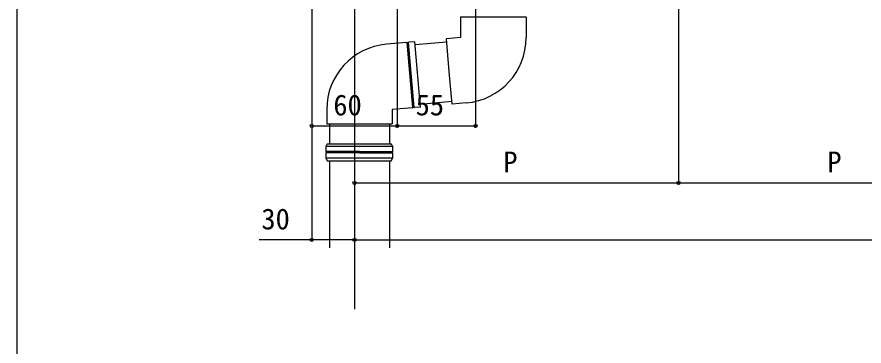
# Model space of a CAD drawing. Units: millimetres, scale not verified. Extents: x -875 to 875, y -1304 to 1296.
# Drawn here: x -875 to -280, y -86 to 145 of the extents above; entities that cross this region are included whole.
import ezdxf
from ezdxf.enums import TextEntityAlignment as Align

# ---------------------------------------------------------------- set-up
doc = ezdxf.new("R2010")
doc.units = ezdxf.units.MM
doc.header["$LTSCALE"] = 8
for name, color, linetype in [('0-4_YKK_12', 2, 'Continuous'), ('0-5_YKK_13', 4, 'Continuous'), ('0-6_YKK_D', 6, 'Continuous'), ('0-7_YKK_ZWAK', 7, 'Continuous')]:
    doc.layers.add(name, color=color, linetype=linetype)
doc.styles.add('ＭＳ ゴシック', font='')
doc.styles.get('ＭＳ ゴシック').set_extended_font_data('MS Gothic')

msp = doc.modelspace()

# ---------------------------------------------------------------- linework, layer by layer
at = {"layer": '0-4_YKK_12'}
msp.add_line((-638, 965.8), (-638, -60.2), dxfattribs=at)
at = {"layer": '0-5_YKK_13'}
for p, q in [((-563.5, 144.629), (-563.5, 130.3)), ((-563.404, 144.8), (-517.596, 144.8)), ((-517.5, 144.629), (-517.5, 130.3)), ((-601.235, 126.909), (-615.509, 125.66)), ((-597.064, 81.195), (-601.056, 126.828)), ((-596.067, 81.282), (-600.06, 126.916)), ((-595.585, 127.403), (-599.898, 127.026)), ((-591.576, 81.578), (-595.585, 127.403)), ((-595.419, 125.5), (-573.288, 127.436)), ((-563.5, 130.3), (-573.462, 129.428)), ((-591.758, 83.66), (-569.627, 85.596)), ((-559.491, 84.475), (-569.453, 83.603)), ((-657.5, 79.835), (-657.5, 69.835)), ((-597.225, 81.084), (-611.5, 79.835)), ((-611.5, 79.835), (-611.5, 69.835)), ((-591.576, 81.578), (-595.889, 81.201)), ((-655.5, 69.835), (-655.5, 55.835)), ((-613.5, 69.835), (-613.5, 55.835)), ((-657.151, 55.835), (-658.151, 53.835)), ((-658.151, 53.835), (-658.151, 50.335)), ((-634.5, 53.835), (-658.151, 53.835)), ((-657.151, 55.835), (-612.153, 55.835)), ((-611.151, 53.835), (-634.5, 53.835)), ((-611.153, 53.835), (-612.153, 55.835)), ((-611.153, 50.312), (-611.153, 53.835)), ((-634.5, 50.335), (-658.151, 50.335)), ((-634.5, 49.335), (-658.151, 49.335)), ((-634.5, 50.335), (-611.153, 50.335)), ((-634.5, 49.335), (-611.153, 49.335)), ((-611.153, 45.835), (-611.153, 49.359)), ((-658.151, 45.835), (-634.5, 45.835)), ((-657.151, 43.835), (-612.153, 43.835)), ((-655.5, 43.835), (-655.5, -17.314)), ((-634.5, 45.835), (-611.151, 45.835)), ((-613.5, 43.835), (-613.5, -17.314)), ((-612.153, 43.835), (-611.153, 45.835))]:
    msp.add_line(p, q, dxfattribs=at)
for points in [[(-569.453, 83.603), (-571.457, 106.516), (-573.462, 129.428)], [(-657.5, 69.835), (-634.5, 69.835), (-611.5, 69.835)], [(-658.151, 49.335), (-658.151, 45.835), (-657.151, 43.835)]]:
    msp.add_lwpolyline(points, dxfattribs=at)
for centre, radius, start, end in [((-563.3, 144.629), 0.2, 106.60155, 180), ((-517.7, 144.629), 0.2, 0, 73.39845), ((-611.5, 79.835), 46, 95, 180), ((-601.217, 126.71), 0.2, 21.60155, 95), ((-600.566, 126.968), 0.5, 201.60155, 348.39845), ((-599.881, 126.827), 0.2, 95, 168.39845), ((-563.5, 130.3), 46, 275, 0), ((-597.243, 81.283), 0.2, 275, 348.39845), ((-596.557, 81.143), 0.5, 21.60155, 168.39845), ((-595.906, 81.4), 0.2, 201.60155, 275), ((-658.153, 49.835), 0.5, 270.04073, 89.95927), ((-611.153, 49.835), 0.5, 90, 270)]:
    msp.add_arc(centre, radius, start, end, dxfattribs=at)
at = {"layer": '0-6_YKK_D'}
for p, q in [((-553, 287.1), (-553, 67.3)), ((-668, 202.1), (-668, -12.7)), ((-608, 202.1), (-608, 67.3)), ((-410.5, 178.8), (-410.5, 27.3)), ((-410.5, 178.8), (-410.5, 27.3)), ((-668, 152.1), (-668, 67.3)), ((-608, 152.1), (-608, 67.3)), ((-638, 112.05), (-638, 27.3)), ((-638, 112.05), (-638, -12.7)), ((-638, 112.05), (-638, -12.7)), ((-668, 68.3), (-608, 68.3)), ((-608, 68.3), (-553, 68.3)), ((-638, 28.3), (-410.5, 28.3)), ((-410.5, 28.3), (-183, 28.3)), ((-638, -11.7), (727, -11.7))]:
    msp.add_line(p, q, dxfattribs=at)
msp.add_lwpolyline([(-638, -11.7), (-668, -11.7), (-704.891, -11.7)], dxfattribs=at)
for centre in [(-668, 68.3), (-608, 68.3), (-608, 68.3), (-553, 68.3), (-638, 28.3), (-410.5, 28.3), (-410.5, 28.3), (-668, -11.7), (-638, -11.7), (-638, -11.7)]:
    msp.add_circle(centre, 1.075, dxfattribs=at)
at = {"layer": '0-7_YKK_ZWAK'}
msp.add_line((-875, 1245.8), (-875, -1304.2), dxfattribs=at)

# ---------------------------------------------------------------- texts
at = {"layer": '0-6_YKK_D', "style": 'ＭＳ ゴシック'}
for s, p in [('60', (-652.83, 71.3)), ('55', (-595.045, 71.3)), ('P', (-533.455, 31.3)), ('P', (-305.955, 31.3)), ('30', (-703.368, -8.7))]:
    msp.add_text(s, height=14.66, dxfattribs=at).set_placement(p, align=Align.BOTTOM_LEFT)

doc.saveas('drawing.dxf')
